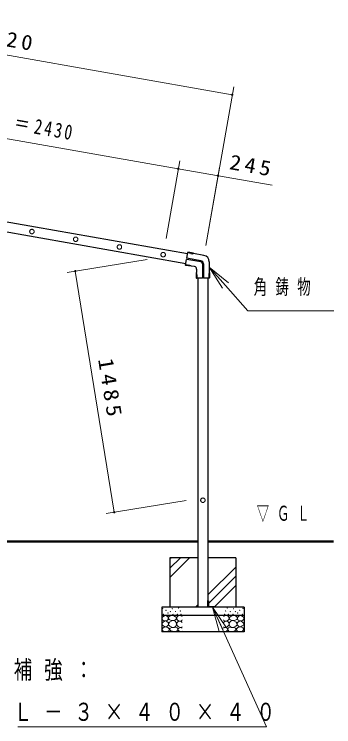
# Model space of a CAD drawing. Units: millimetres on the paper, scale 1:50. Extents: x -401 to 16, y -15 to 282.
# Drawn here: x -257.8 to -219, y 48.3 to 134.9 of the extents above; entities that cross this region are included whole.
import ezdxf

# ---------------------------------------------------------------- set-up
doc = ezdxf.new("R2010")
doc.units = ezdxf.units.MM
doc.linetypes.add('USER1', pattern=[4.5, 2.5, -2])
doc.layers.add('線', color=7, linetype='Continuous', lineweight=25)
doc.layers.add('補助', color=2, linetype='Continuous', lineweight=13)
doc.styles.add('ＭＳ ゴシック', font='')
doc.styles.get('ＭＳ ゴシック').set_extended_font_data('MS Gothic')

# ---------------------------------------------------------------- blocks, each defined once
blk = doc.blocks.new('dimension_origin')
at = {"color": 0, "linetype": 'Continuous', "lineweight": -2}
blk.add_circle((0, 0), 1.25, dxfattribs=at)

msp = doc.modelspace()

# ---------------------------------------------------------------- linework, layer by layer
at = {"layer": '線'}
for p, q in [((-236.777, 105.75), (-288.184, 114.811)), ((-236.987, 104.558), (-288.394, 113.619)), ((-236.867, 105.238), (-236.746, 105.927)), ((-236.362, 105.799), (-236.756, 105.868)), ((-236.072, 105.829), (-236.722, 105.943)), ((-236.06, 105.786), (-236.056, 105.806)), ((-234.784, 105.561), (-236.06, 105.786)), ((-237.018, 104.381), (-236.897, 105.07)), ((-235.163, 104.785), (-236.873, 105.087)), ((-235.149, 104.915), (-236.851, 105.215)), ((-236.538, 104.357), (-237.008, 104.44)), ((-236.352, 104.243), (-237.002, 104.358)), ((-236.329, 104.259), (-236.325, 104.279)), ((-235.925, 104.209), (-236.325, 104.279)), ((-234.977, 104.563), (-234.977, 102.827)), ((-234.847, 104.555), (-234.847, 102.827)), ((-234.147, 104.803), (-234.147, 103.507)), ((-235.717, 103.487), (-235.717, 102.828)), ((-235.677, 103.507), (-235.697, 103.507)), ((-235.677, 103.913), (-235.677, 103.507)), ((-235.637, 103.207), (-235.637, 102.807)), ((-234.187, 103.207), (-234.187, 102.807)), ((-234.127, 103.507), (-234.147, 103.507)), ((-234.107, 103.487), (-234.107, 102.828)), ((-234.997, 102.807), (-235.696, 102.807)), ((-235.517, 102.807), (-235.517, 62.801)), ((-234.128, 102.807), (-234.827, 102.807)), ((-234.307, 102.807), (-234.307, 62.801)), ((-238.912, 68.801), (-238.912, 62.801)), ((-235.517, 68.801), (-238.912, 68.801)), ((-230.912, 68.801), (-234.307, 68.801)), ((-230.912, 68.801), (-230.912, 62.801)), ((-229.912, 62.801), (-239.912, 62.801)), ((-239.912, 62.801), (-239.912, 59.801)), ((-229.912, 62.801), (-229.912, 59.801)), ((-229.912, 61.801), (-239.912, 61.801)), ((-229.912, 59.801), (-239.912, 59.801))]:
    msp.add_line(p, q, dxfattribs=at)
at = {"layer": '線', "lineweight": 50}
for p, q in [((-289.851, 70.801), (-235.517, 70.801)), ((-234.327, 70.801), (-219.047, 70.801))]:
    msp.add_line(p, q, dxfattribs=at)
at = {"layer": '線', "lineweight": 13}
for p, q in [((-234.307, 64.286), (-230.912, 67.681)), ((-234.307, 63.164), (-230.912, 66.559)), ((-233.548, 62.801), (-230.912, 65.436)), ((-232.95, 59.861), (-233.73, 62.801)), ((-233.73, 62.801), (-232.039, 60.273)), ((-233.73, 62.801), (-232.495, 60.067))]:
    msp.add_line(p, q, dxfattribs=at)
at = {"layer": '線', "color": 3}
for p, q in [((-234.307, 63.601), (-234.287, 63.601)), ((-234.307, 62.801), (-234.307, 63.601)), ((-234.247, 63.561), (-234.247, 62.951)), ((-233.507, 62.801), (-234.307, 62.801)), ((-234.157, 62.861), (-233.547, 62.861)), ((-233.507, 62.821), (-233.507, 62.801))]:
    msp.add_line(p, q, dxfattribs=at)
at = {"layer": '線', "lineweight": 13}
msp.add_lwpolyline([(-233.73, 62.801), (-227.161, 48.26), (-257.399, 48.26)], dxfattribs=at)
at = {"layer": '線', "color": 4, "linetype": 'USER1', "lineweight": 13}
for centre in [(-255.692, 108.469), (-250.374, 107.532), (-245.056, 106.595), (-239.738, 105.657), (-234.912, 75.801)]:
    msp.add_circle(centre, 0.272, dxfattribs=at)
at = {"layer": '線'}
for centre, radius, start, end in [((-236.726, 105.924), 0.02, 80, 170), ((-236.175, 106.637), 0.859, 257.44186, 275.88669), ((-236.076, 105.809), 0.02, 350, 80), ((-236.877, 105.067), 0.02, 80, 170), ((-236.847, 105.234), 0.02, 170, 260), ((-235.212, 104.555), 0.365, 0, 80), ((-234.917, 104.803), 0.77, 0, 80), ((-236.998, 104.378), 0.02, 170, 260), ((-236.725, 103.519), 0.859, 64.11331, 82.55814), ((-236.349, 104.263), 0.02, 260, 350), ((-235.977, 103.913), 0.3, 0, 80), ((-235.202, 104.563), 0.225, 0, 80), ((-235.697, 103.487), 0.02, 90, 180), ((-237.185, 103.153), 1.549, 1.98843, 12.30121), ((-232.639, 103.153), 1.549, 167.69879, 178.01157), ((-234.127, 103.487), 0.02, 0, 90), ((-235.696, 102.828), 0.0212, 180, 270), ((-234.997, 102.827), 0.02, 270, 0), ((-234.827, 102.827), 0.02, 180, 270), ((-234.128, 102.828), 0.0212, 270, 0), ((-234.128, 102.828), 0.0212, 270, 0), ((-234.128, 102.828), 0.0212, 270, 0), ((-234.128, 102.828), 0.0212, 270, 0)]:
    msp.add_arc(centre, radius, start, end, dxfattribs=at)
at = {"layer": '線', "color": 3}
for centre, radius, start, end in [((-234.287, 63.561), 0.04, 0, 90), ((-234.157, 62.951), 0.09, 180, 270), ((-233.547, 62.821), 0.04, 0, 90)]:
    msp.add_arc(centre, radius, start, end, dxfattribs=at)
at = {"layer": '補助'}
for p, q in [((-286.88, 134.889), (-231.336, 125.099)), ((-234.565, 106.777), (-231.162, 126.084)), ((-285.759, 124.537), (-237.897, 116.101)), ((-239.391, 107.627), (-237.724, 117.086)), ((-239.391, 107.627), (-237.724, 117.086)), ((-237.897, 116.101), (-226.489, 114.091)), ((-234.565, 106.777), (-232.898, 116.236)), ((-241.669, 105.07), (-251.416, 103.494)), ((-234.147, 104.155), (-232.165, 101.903)), ((-231.789, 102.234), (-234.147, 104.155)), ((-232.54, 101.573), (-234.147, 104.155)), ((-245.69, 74.334), (-250.429, 103.654)), ((-232.165, 101.903), (-229.462, 98.835)), ((-229.462, 98.835), (-228.462, 98.835)), ((-228.462, 98.835), (-219.009, 98.835)), ((-236.93, 75.75), (-246.677, 74.175)), ((-238.912, 68.662), (-238.773, 68.801)), ((-238.912, 67.539), (-237.65, 68.801)), ((-238.912, 66.416), (-236.528, 68.801)), ((-235.793, 62.801), (-235.517, 63.076))]:
    msp.add_line(p, q, dxfattribs=at)
for points in [[(-239.463, 61.789), (-239.593, 61.738), (-239.717, 61.668), (-239.834, 61.588), (-239.907, 61.478), (-239.887, 61.327), (-239.786, 61.2), (-239.649, 61.148), (-239.495, 61.142), (-239.343, 61.155), (-239.216, 61.206), (-239.141, 61.312), (-239.115, 61.44), (-239.132, 61.544), (-239.191, 61.643), (-239.314, 61.74)], [(-238.675, 61.791), (-238.773, 61.778), (-238.886, 61.737), (-239.045, 61.621), (-239.118, 61.483), (-239.101, 61.403), (-239.026, 61.315), (-238.836, 61.22), (-238.637, 61.191), (-238.49, 61.187), (-238.34, 61.218), (-238.188, 61.31), (-238.113, 61.434), (-238.132, 61.527), (-238.226, 61.634), (-238.439, 61.758)], [(-231.15, 61.791), (-231.052, 61.778), (-230.939, 61.737), (-230.779, 61.621), (-230.706, 61.483), (-230.724, 61.403), (-230.798, 61.315), (-230.988, 61.22), (-231.188, 61.191), (-231.335, 61.187), (-231.485, 61.218), (-231.637, 61.31), (-231.712, 61.434), (-231.693, 61.527), (-231.598, 61.634), (-231.385, 61.758)], [(-230.361, 61.789), (-230.232, 61.738), (-230.108, 61.668), (-229.991, 61.588), (-229.918, 61.478), (-229.938, 61.327), (-230.038, 61.2), (-230.175, 61.148), (-230.33, 61.142), (-230.482, 61.155), (-230.608, 61.206), (-230.683, 61.312), (-230.71, 61.44), (-230.693, 61.544), (-230.634, 61.643), (-230.511, 61.74)], [(-239.514, 61.13), (-239.621, 61.074), (-239.729, 60.99), (-239.858, 60.854), (-239.907, 60.718), (-239.834, 60.621), (-239.704, 60.534), (-239.571, 60.448), (-239.438, 60.407), (-239.285, 60.456), (-239.159, 60.585), (-239.097, 60.75), (-239.127, 60.921), (-239.291, 61.066)], [(-238.929, 60.504), (-238.677, 60.367), (-238.41, 60.347), (-238.204, 60.496), (-238.107, 60.731), (-238.153, 60.947), (-238.291, 61.11), (-238.467, 61.178), (-238.691, 61.153), (-238.966, 60.992), (-239.086, 60.774), (-239.033, 60.63)], [(-230.896, 60.504), (-231.147, 60.367), (-231.415, 60.347), (-231.62, 60.496), (-231.717, 60.731), (-231.672, 60.947), (-231.534, 61.11), (-231.357, 61.178), (-231.133, 61.153), (-230.858, 60.992), (-230.739, 60.774), (-230.792, 60.63)], [(-230.311, 61.13), (-230.204, 61.074), (-230.095, 60.99), (-229.966, 60.854), (-229.918, 60.718), (-229.99, 60.621), (-230.12, 60.534), (-230.253, 60.448), (-230.387, 60.407), (-230.539, 60.456), (-230.665, 60.585), (-230.728, 60.75), (-230.697, 60.921), (-230.534, 61.066)], [(-239.53, 60.411), (-239.757, 60.291), (-239.893, 60.114), (-239.723, 59.889), (-239.355, 59.807), (-239.067, 59.929), (-238.959, 60.136), (-239.175, 60.319)], [(-238.388, 60.328), (-238.539, 60.341), (-238.702, 60.312), (-238.88, 60.231), (-238.967, 60.123), (-238.913, 60.029), (-238.794, 59.939), (-238.664, 59.862), (-238.518, 59.815), (-238.281, 59.819), (-238.075, 59.901), (-237.981, 59.997), (-237.94, 60.112), (-237.961, 60.215), (-238.042, 60.307), (-238.21, 60.357)], [(-231.436, 60.328), (-231.286, 60.341), (-231.123, 60.312), (-230.944, 60.231), (-230.858, 60.123), (-230.912, 60.029), (-231.031, 59.939), (-231.16, 59.862), (-231.306, 59.815), (-231.543, 59.819), (-231.75, 59.901), (-231.844, 59.997), (-231.885, 60.112), (-231.864, 60.215), (-231.782, 60.307), (-231.614, 60.357)], [(-230.294, 60.411), (-230.068, 60.291), (-229.932, 60.114), (-230.101, 59.889), (-230.47, 59.807), (-230.757, 59.929), (-230.866, 60.136), (-230.65, 60.319)]]:
    msp.add_lwpolyline(points, close=True, dxfattribs=at)
for points in [[(-237.412, 61.667), (-237.581, 61.764), (-237.754, 61.794), (-237.867, 61.76), (-237.97, 61.686), (-238.059, 61.58), (-238.097, 61.445), (-238.023, 61.27), (-237.862, 61.141), (-237.696, 61.093), (-237.552, 61.115), (-237.471, 61.183), (-237.412, 61.274)], [(-232.412, 61.667), (-232.244, 61.764), (-232.07, 61.794), (-231.958, 61.76), (-231.855, 61.686), (-231.765, 61.58), (-231.728, 61.445), (-231.801, 61.27), (-231.962, 61.141), (-232.128, 61.093), (-232.273, 61.115), (-232.354, 61.183), (-232.412, 61.274)], [(-237.419, 60.944), (-237.561, 61.054), (-237.723, 61.103), (-237.857, 61.078), (-237.976, 61.001), (-238.064, 60.886), (-238.097, 60.742), (-238.043, 60.569), (-237.919, 60.431), (-237.766, 60.354), (-237.615, 60.336), (-237.512, 60.365), (-237.419, 60.418)], [(-232.406, 60.944), (-232.263, 61.054), (-232.102, 61.103), (-231.968, 61.078), (-231.848, 61.001), (-231.76, 60.886), (-231.728, 60.742), (-231.781, 60.569), (-231.905, 60.431), (-232.058, 60.354), (-232.209, 60.336), (-232.313, 60.365), (-232.406, 60.418)], [(-237.412, 60.254), (-237.533, 60.32), (-237.678, 60.336), (-237.853, 60.249), (-237.938, 60.114), (-237.926, 60.041), (-237.869, 59.956), (-237.725, 59.846), (-237.577, 59.81), (-237.491, 59.831), (-237.412, 59.873)], [(-232.412, 60.254), (-232.292, 60.32), (-232.146, 60.336), (-231.972, 60.249), (-231.886, 60.114), (-231.899, 60.041), (-231.956, 59.956), (-232.099, 59.846), (-232.247, 59.81), (-232.333, 59.831), (-232.412, 59.873)]]:
    msp.add_lwpolyline(points, dxfattribs=at)
for centre in [(-239.78, 62.644), (-239.4, 62.416), (-238.633, 62.6), (-237.864, 62.683), (-231.961, 62.683), (-231.191, 62.6), (-230.425, 62.416), (-230.044, 62.644), (-239.717, 61.947), (-239.14, 62.08), (-238.861, 62.27), (-238.563, 61.928), (-238.242, 62.272), (-238.01, 61.931), (-237.664, 62.342), (-237.567, 61.92), (-232.258, 61.92), (-232.161, 62.342), (-231.815, 61.931), (-231.582, 62.272), (-231.261, 61.928), (-230.963, 62.27), (-230.684, 62.08), (-230.108, 61.947)]:
    msp.add_circle(centre, 0.02, dxfattribs=at)

# ---------------------------------------------------------------- block references
at = {"layer": '補助', "xscale": 0.0667, "yscale": 0.0667}
for p, rotation in [((-231.336, 125.099), 170), ((-237.897, 116.101), 170), ((-237.897, 116.101), 350), ((-233.071, 115.251), 170), ((-250.429, 103.654), 279.2), ((-245.69, 74.334), 99.2)]:
    msp.add_blockref('dimension_origin', p, dxfattribs=dict(at, rotation=rotation))

# ---------------------------------------------------------------- texts
at = {"layer": '線', "char_height": 2.199, "attachment_point": 4, "style": 'ＭＳ ゴシック'}
for s, insert in [('\\T1.64;\\W0.75;補強：', (-257.896, 55.06)), ('\\T1.64;\\W0.75;Ｌ－３×４０×４０', (-257.896, 50.06))]:
    msp.add_mtext(s, dxfattribs=dict(at, insert=insert))
at = {"layer": '補助', "char_height": 1.833, "attachment_point": 8, "style": 'ＭＳ ゴシック'}
for s, insert, rotation in [('\\T1.33;\\W1.1;2820', (-258.934, 130.979), 350.004), ('\\T1.32;\\W0.75;＠２７０×９＝2430', (-261.655, 121.304), 350.004), ('\\T1.33;\\W1.1;245', (-229.085, 115.564), 350.004), ('\\T1.33;\\W1.15;1485', (-247.072, 89.154), 279.181)]:
    msp.add_mtext(s, dxfattribs=dict(at, insert=insert, rotation=rotation))
at = {"layer": '補助', "char_height": 1.833, "attachment_point": 1, "style": 'ＭＳ ゴシック'}
for s, insert in [('\\T1.63;\\W0.65;角鋳物', (-228.737, 102.668)), ('\\T1.64;\\W0.6;▽ＧＬ', (-228.367, 75.134))]:
    msp.add_mtext(s, dxfattribs=dict(at, insert=insert))

doc.saveas('drawing.dxf')
